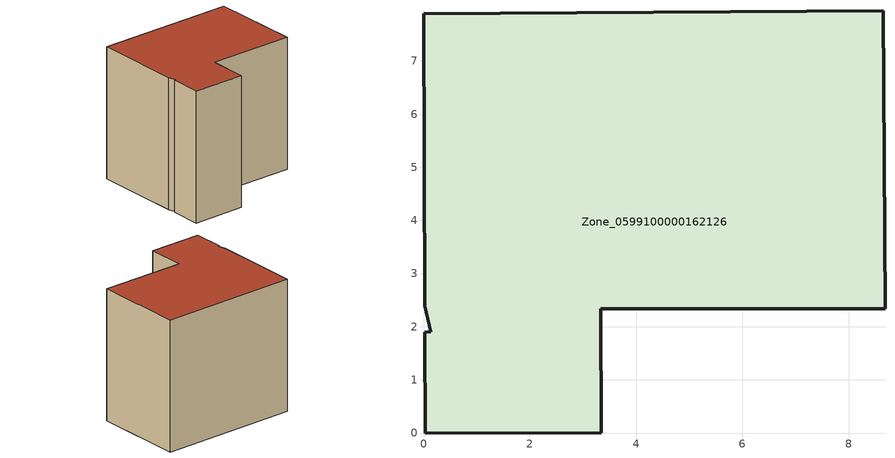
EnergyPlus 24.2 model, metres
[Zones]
Zone_0599100000162126
 floor ground (C_G): 0.02,2.4 0,7.89 8.65,7.94 8.68,2.34 3.33,2.34 3.34,0.01 0.03,0 0.02,1.9 0.13,1.91 z0
 wall outside (C_F): 0.03,0 3.34,0.01 3.33,2.34 8.68,2.34 8.65,7.94 0,7.89 0.02,2.4 0.13,1.91 0.02,1.9 0.03,0 z0:8.2
 roof outside (C_R): 0.02,2.4 0.13,1.91 0.02,1.9 0.03,0 3.34,0.01 3.33,2.34 8.68,2.34 8.65,7.94 0,7.89 z8.2
[BUILDING]
Pand.0599100000162126: North Axis=0; Terrain=City; Loads Convergence Tolerance Value=0.04; Temperature Convergence Tolerance Value=0.4; Solar Distribution=FullExterior; Maximum Number of Warmup Days=25; Minimum Number of Warmup Days=1
[Site:Location]
Rotterdam.The.Hague.AP_ZH_NLD Design_Conditions: Latitude=51.96; Longitude=4.45; Time Zone=1; Elevation=-4.5
[SITE:GROUNDTEMPERATURE:BUILDINGSURFACE]
18, 18, 18, 18, 18, 18, 18, 18, 18, 18, 18, 18
[MATERIAL] Thermal Absorptance=0.9; Solar Absorptance=0.7; Visible Absorptance=0.7
Name | Roughness | Thickness | Conductivity | Density | Specific Heat
G.TC.1975-1991 | MediumSmooth | 0.15 | 0.288461 | 540 | 1210
F.TC.1975-1991 | Rough | 0.3 | 0.230769 | 1920 | 840
R.TC.1975-1991 | MediumRough | 0.2 | 0.153846 | 1500 | 1000
[CONSTRUCTION]
C_G: G.TC.1975-1991
C_F: F.TC.1975-1991
C_R: R.TC.1975-1991
[ZONE]
Zone_0599100000162126: Type=1; Multiplier=1; Ceiling Height=Autocalculate; Volume=Autocalculate; Floor Area=autocalculate; Part of Total Floor Area=Yes
[ZONEINFILTRATION:DESIGNFLOWRATE]
Infil_Zone_0599100000162126: Zone or ZoneList or Space or SpaceList=Zone_0599100000162126; Schedule=AlwaysOn; Design Flow Rate Calculation Method=Flow/Area; Flow Rate per Floor Area=0.003; Constant Term Coefficient=1; Temperature Term Coefficient=0; Velocity Term Coefficient=0; Velocity Squared Term Coefficient=0
[HVACTEMPLATE:ZONE:IDEALLOADSAIRSYSTEM]
Zone_0599100000162126: Maximum Heating Supply Air Temperature=50; Minimum Cooling Supply Air Temperature=13; Maximum Heating Supply Air Humidity Ratio=0.0156; Minimum Cooling Supply Air Humidity Ratio=0.0077; Heating Limit=NoLimit; Cooling Limit=NoLimit; Dehumidification Control Type=ConstantSensibleHeatRatio; Cooling Sensible Heat Ratio=0.7; Dehumidification Setpoint=60; Humidification Control Type=None; Humidification Setpoint=30; Outdoor Air Method=None; Outdoor Air Flow Rate per Person=0.00944; Outdoor Air Flow Rate per Zone Floor Area=0; Outdoor Air Flow Rate per Zone=0; Demand Controlled Ventilation Type=None; Outdoor Air Economizer Type=NoEconomizer; Heat Recovery Type=None; Sensible Heat Recovery Effectiveness=0.7; Latent Heat Recovery Effectiveness=0.65
[ZONECONTROL:THERMOSTAT]
ThermostatControl_Zone_0599100000162126: Zone or ZoneList=Zone_0599100000162126; Control Type Schedule=DualSetpointControlType; Control 1=Thermostat_Zone_0599100000162126; Temperature Difference Between Cutout And Setpoint=0
[THERMOSTATSETPOINT:DUALSETPOINT]
Thermostat_Zone_0599100000162126: Heating Setpoint Temperature Schedule=HeatingSetpoint_Zone_0599100000162126; Cooling Setpoint Temperature Schedule=CoolingSetpoint_Zone_0599100000162126
[SCHEDULE:COMPACT]
HeatingSetpoint_Zone_0599100000162126: Through: 12/31, For: AllDays, Until: 24:00, 21
CoolingSetpoint_Zone_0599100000162126: Through: 12/31, For: AllDays, Until: 24:00, 24
DualSetpointControlType: Through: 12/31, For: AllDays, Until: 24:00, 4
AlwaysOn: Through: 12/31, For: AllDays, Until: 24:00, 1
